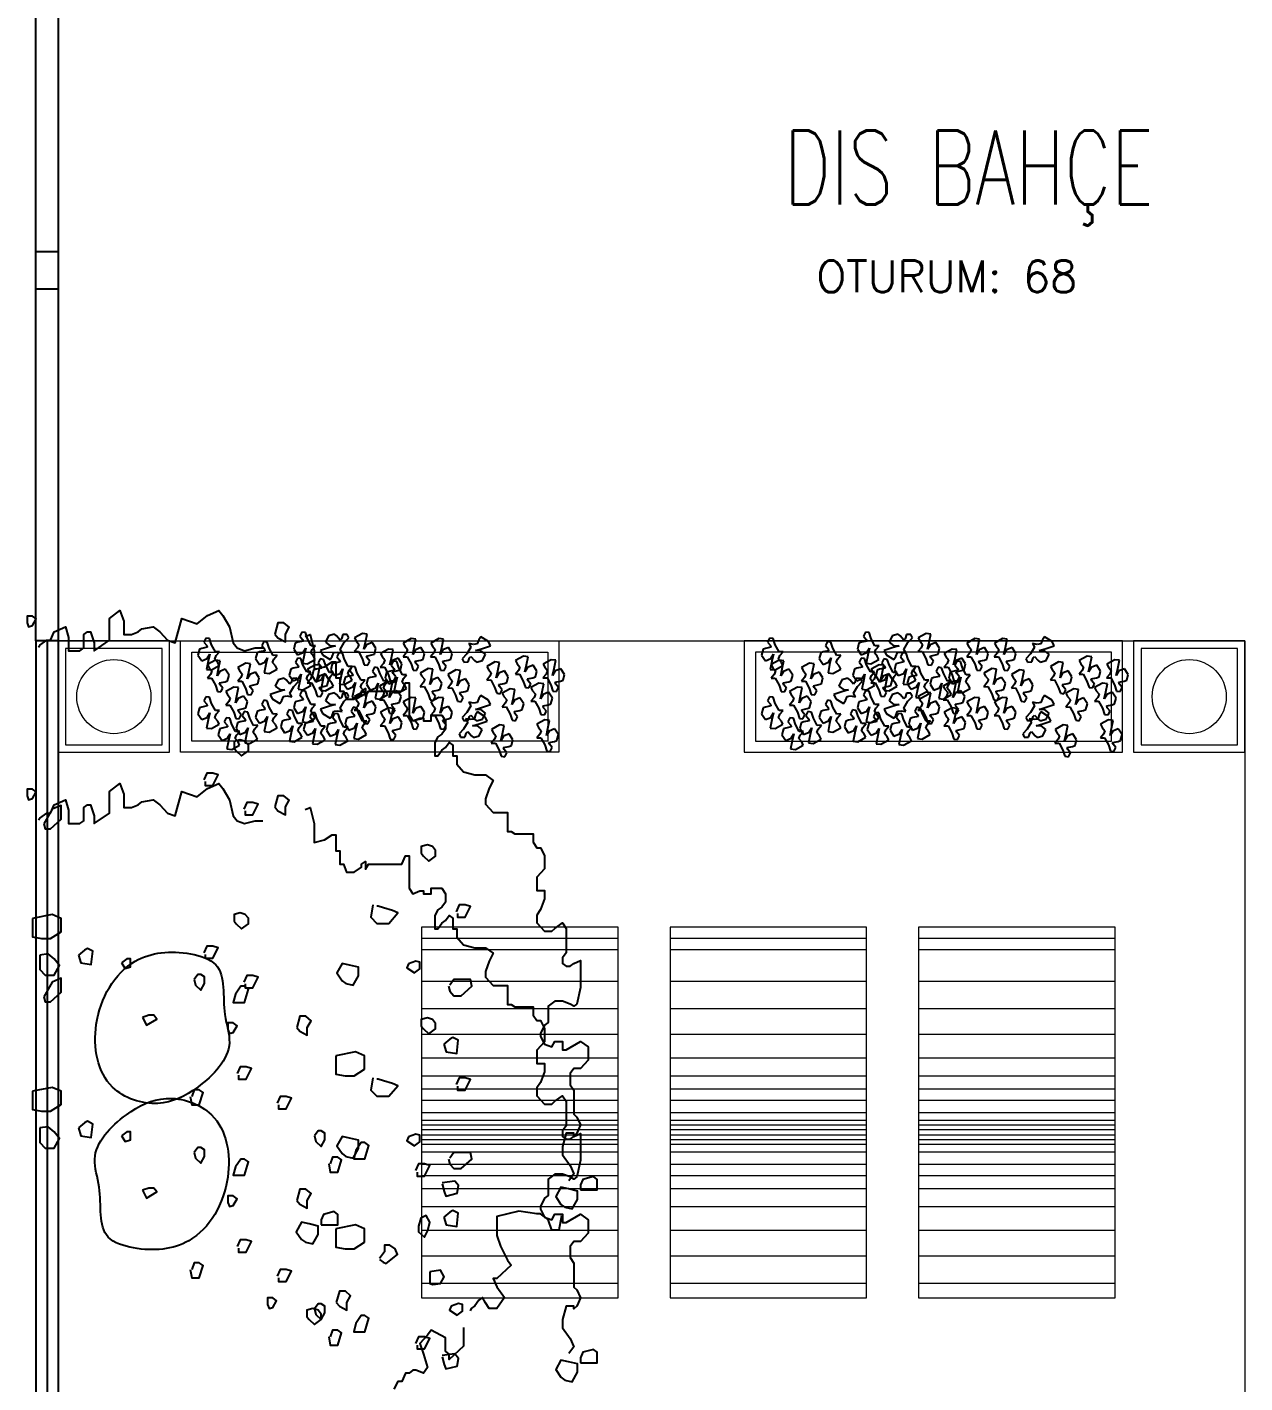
# Model space of a CAD drawing. Header units: centimetres. Extents: x 25718 to 30447, y -4730 to -3356.
# Drawn here: x 29586.6 to 29915, y -4408.7 to -4043.1 of the extents above; entities that cross this region are included whole.
import ezdxf
from ezdxf.enums import TextEntityAlignment as Align

# ---------------------------------------------------------------- set-up
doc = ezdxf.new("R2010")
doc.units = ezdxf.units.CM
for name, color, linetype in [('HANE_cam', 1, 'Continuous'), ('HANE_kapı', 2, 'Continuous'), ('HANE_merdiven', 3, 'Continuous'), ('mn-yazı1', 3, 'Continuous')]:
    doc.layers.add(name, color=color, linetype=linetype)
doc.layers.add('mn-tefris', color=241, linetype='Continuous', lineweight=20)
doc.styles.add('DIM', font='romans.shx', dxfattribs={"width": 0.7})
doc.styles.add('gotic', font='romanstw.shx', dxfattribs={"width": 0.8})

# ---------------------------------------------------------------- blocks, each defined once
blk = doc.blocks.new('BRANCHS', base_point=(1.4853, 0.588))
for p, q in [((1.5146, 0.6522), (1.4864, 0.6366)), ((1.4864, 0.6366), (1.4921, 0.6254)), ((1.4921, 0.6254), (1.5019, 0.6135)), ((1.5313, 0.6501), (1.5146, 0.6522)), ((1.5255, 0.6211), (1.5313, 0.6501)), ((1.4971, 0.6014), (1.4858, 0.588)), ((1.4858, 0.588), (1.5005, 0.5883)), ((1.5019, 0.6135), (1.4971, 0.6014)), ((1.5005, 0.5883), (1.5139, 0.5633)), ((1.5199, 0.5964), (1.5255, 0.6211)), ((1.5292, 0.6122), (1.5199, 0.5964)), ((1.5291, 0.572), (1.5482, 0.5759)), ((1.5487, 0.6203), (1.5292, 0.6122)), ((1.5482, 0.5759), (1.5568, 0.5791)), ((1.5622, 0.5996), (1.5487, 0.6203)), ((1.5568, 0.5791), (1.5622, 0.5996)), ((1.5139, 0.5633), (1.5211, 0.5412)), ((1.5211, 0.5412), (1.5336, 0.5396)), ((1.5308, 0.5654), (1.5291, 0.572)), ((1.5407, 0.5536), (1.5308, 0.5654)), ((1.5336, 0.5396), (1.5407, 0.5536))]:
    blk.add_line(p, q)

msp = doc.modelspace()

# ---------------------------------------------------------------- linework, layer by layer
for points in [[(29589.68, -4210.27), (29590.03, -4209.76), (29591.86, -4208.41), (29592.88, -4208.41), (29593.9, -4206.16), (29596.95, -4204.8), (29597.77, -4207.66), (29597.77, -4211.26), (29598.78, -4211.26), (29600.82, -4211.26), (29601.84, -4210.51), (29601.84, -4206.91), (29602.86, -4206.16), (29603.67, -4206.16), (29604.69, -4209.16), (29604.69, -4211.26), (29608.76, -4208.41), (29608.76, -4202.55), (29611.61, -4200.45), (29612.63, -4203.3), (29612.63, -4206.91), (29614.67, -4206.91), (29614.67, -4206.91), (29616.5, -4206.16), (29617.52, -4205.4), (29620.57, -4204.8), (29622.4, -4206.16), (29624.44, -4208.41), (29626.48, -4209.16), (29628.31, -4202.55), (29630.35, -4203.3), (29632.38, -4204.05), (29635.23, -4201.8), (29638.29, -4200.45), (29639.31, -4201.8), (29641.14, -4204.8), (29642.16, -4209.16), (29643.17, -4210.51), (29645.21, -4211.26), (29648.06, -4210.51), (29650.1, -4210.51)], [(29661.54, -4207.44), (29662.93, -4206.91), (29663.94, -4211.26), (29663.94, -4216.36), (29666.8, -4215.61), (29668.83, -4214.26), (29669.85, -4214.26), (29669.85, -4218.61), (29669.85, -4218.61), (29670.87, -4218.61), (29670.87, -4220.71), (29670.87, -4222.21), (29670.87, -4222.21), (29671.89, -4222.21), (29672.7, -4224.31), (29674.74, -4224.31), (29676.77, -4222.96), (29676.77, -4222.21), (29677.79, -4221.46), (29677.79, -4223.56), (29678.61, -4222.21), (29680.64, -4222.21), (29680.64, -4222.21), (29681.66, -4222.21), (29683.7, -4222.21), (29685.53, -4222.21), (29685.53, -4222.21), (29687.57, -4222.21), (29688.58, -4219.96), (29689.6, -4219.96), (29689.6, -4222.21), (29689.6, -4225.82), (29689.6, -4228.07), (29689.6, -4228.67), (29690.62, -4230.17), (29692.45, -4229.42), (29693.47, -4229.42), (29693.47, -4230.17), (29695.51, -4230.17), (29695.51, -4228.67), (29695.51, -4228.67), (29697.34, -4228.67), (29698.36, -4228.67), (29699.38, -4230.17), (29699.38, -4232.42), (29698.36, -4233.77), (29697.34, -4234.52), (29696.52, -4236.02), (29696.52, -4238.12), (29696.52, -4239.62), (29697.34, -4239.62), (29697.34, -4239.62), (29698.36, -4238.12), (29699.38, -4237.37), (29700.39, -4236.02), (29700.39, -4236.02), (29701.41, -4236.77), (29701.41, -4239.62), (29701.41, -4239.62), (29702.43, -4239.62), (29702.43, -4239.62), (29702.43, -4241.87), (29704.26, -4243.97), (29707.32, -4244.72), (29709.35, -4244.72), (29710.17, -4244.72), (29712.2, -4246.23), (29711.19, -4248.33), (29710.17, -4251.18), (29710.17, -4252.68), (29712.2, -4254.93), (29714.24, -4254.93), (29716.07, -4254.93), (29716.07, -4260.03), (29717.09, -4260.03), (29718.11, -4260.63), (29720.15, -4260.63), (29723, -4260.63), (29723, -4262.88), (29724.01, -4264.38), (29725.03, -4264.38), (29726.05, -4266.49), (29726.05, -4270.09), (29724.01, -4272.34), (29724.01, -4274.44), (29724.01, -4275.94), (29726.05, -4275.94), (29726.05, -4278.19), (29725.03, -4281.04), (29724.01, -4282.54), (29724.01, -4284.64), (29726.05, -4286.9), (29728.09, -4286.9), (29728.9, -4286.15), (29728.9, -4286.15), (29730.94, -4284.64), (29730.94, -4284.64), (29731.96, -4286.15), (29731.96, -4287.65), (29731.96, -4291.25), (29731.96, -4292.75), (29730.94, -4294.1), (29730.94, -4295.6), (29731.96, -4296.35), (29732.97, -4296.35), (29733.99, -4295.6), (29735.82, -4294.85), (29735.82, -4297.7), (29735.82, -4298.45), (29735.82, -4302.05), (29734.81, -4306.56), (29733.99, -4307.16), (29732.97, -4306.56), (29730.94, -4305.81), (29728.9, -4305.81), (29727.07, -4307.16), (29727.07, -4308.66), (29727.07, -4308.66), (29727.07, -4311.51), (29726.05, -4312.26), (29725.03, -4314.51), (29725.03, -4315.26), (29726.05, -4317.36), (29728.09, -4318.11), (29728.9, -4316.61), (29730.94, -4316.61), (29730.94, -4318.86), (29731.96, -4318.86), (29735.82, -4316.61), (29737.86, -4318.11), (29737.86, -4321.71), (29735.82, -4323.96), (29733.99, -4323.96), (29732.97, -4325.32), (29732.97, -4328.32), (29733.99, -4329.82), (29733.99, -4331.17), (29733.99, -4334.77), (29733.99, -4336.27), (29734.81, -4337.02), (29735.82, -4339.12), (29734.81, -4341.37), (29733.99, -4342.12), (29733.99, -4341.37), (29731.96, -4341.37), (29730.94, -4344.98), (29730.94, -4347.23), (29732.97, -4350.08), (29733.99, -4352.33), (29732.67, -4354.19)], [(29634.62, -4246.53), (29634.62, -4247.58), (29636.66, -4247.58), (29638.08, -4244.72), (29636.66, -4244.27), (29635.03, -4244.27), (29634.22, -4246.08)], [(29589.68, -4256.91), (29590.03, -4256.39), (29591.86, -4255.04), (29592.88, -4255.04), (29593.9, -4252.79), (29596.95, -4251.44), (29597.77, -4254.29), (29597.77, -4257.89), (29598.78, -4257.89), (29600.82, -4257.89), (29601.84, -4257.14), (29601.84, -4253.54), (29602.86, -4252.79), (29603.67, -4252.79), (29604.69, -4255.79), (29604.69, -4257.89), (29608.76, -4255.04), (29608.76, -4249.19), (29611.61, -4247.09), (29612.63, -4249.94), (29612.63, -4253.54), (29614.67, -4253.54), (29614.67, -4253.54), (29616.5, -4252.79), (29617.52, -4252.04), (29620.57, -4251.44), (29622.4, -4252.79), (29624.44, -4255.04), (29626.48, -4255.79), (29628.31, -4249.19), (29630.35, -4249.94), (29632.38, -4250.69), (29635.23, -4248.44), (29638.29, -4247.09), (29639.31, -4248.44), (29641.14, -4251.44), (29642.16, -4255.79), (29643.17, -4257.14), (29645.21, -4257.89), (29648.06, -4257.14), (29650.1, -4257.14)], [(29645.41, -4254.48), (29645.41, -4255.53), (29647.45, -4255.53), (29648.88, -4252.68), (29647.45, -4252.23), (29645.82, -4252.23), (29645.01, -4254.03)], [(29661.54, -4254.08), (29662.93, -4253.54), (29663.94, -4257.89), (29663.94, -4263), (29666.8, -4262.25), (29668.83, -4260.89), (29669.85, -4260.89), (29669.85, -4265.25), (29669.85, -4265.25), (29670.87, -4265.25), (29670.87, -4267.35), (29670.87, -4268.85), (29670.87, -4268.85), (29671.89, -4268.85), (29672.7, -4270.95), (29674.74, -4270.95), (29676.77, -4269.6), (29676.77, -4268.85), (29677.79, -4268.1), (29677.79, -4270.2), (29678.61, -4268.85), (29680.64, -4268.85), (29680.64, -4268.85), (29681.66, -4268.85), (29683.7, -4268.85), (29685.53, -4268.85), (29685.53, -4268.85), (29687.57, -4268.85), (29688.58, -4266.6), (29689.6, -4266.6), (29689.6, -4268.85), (29689.6, -4272.45), (29689.6, -4274.7), (29689.6, -4275.3), (29690.62, -4276.8), (29692.45, -4276.05), (29693.47, -4276.05), (29693.47, -4276.8), (29695.51, -4276.8), (29695.51, -4275.3), (29695.51, -4275.3), (29697.34, -4275.3), (29698.36, -4275.3), (29699.38, -4276.8), (29699.38, -4279.05), (29698.36, -4280.4), (29697.34, -4281.15), (29696.52, -4282.66), (29696.52, -4284.76), (29696.52, -4286.26), (29697.34, -4286.26), (29697.34, -4286.26), (29698.36, -4284.76), (29699.38, -4284.01), (29700.39, -4282.66), (29700.39, -4282.66), (29701.41, -4283.41), (29701.41, -4286.26), (29701.41, -4286.26), (29702.43, -4286.26), (29702.43, -4286.26), (29702.43, -4288.51), (29704.26, -4290.61), (29707.32, -4291.36), (29709.35, -4291.36), (29710.17, -4291.36), (29712.2, -4292.86), (29711.19, -4294.96), (29710.17, -4297.81), (29710.17, -4299.31), (29712.2, -4301.57), (29714.24, -4301.57), (29716.07, -4301.57), (29716.07, -4306.67), (29717.09, -4306.67), (29718.11, -4307.27), (29720.15, -4307.27), (29723, -4307.27), (29723, -4309.52), (29724.01, -4311.02), (29725.03, -4311.02), (29726.05, -4313.12), (29726.05, -4316.72), (29724.01, -4318.97), (29724.01, -4321.08), (29724.01, -4322.58), (29726.05, -4322.58), (29726.05, -4324.83), (29725.03, -4327.68), (29724.01, -4329.18), (29724.01, -4331.28), (29726.05, -4333.53), (29728.09, -4333.53), (29728.9, -4332.78), (29728.9, -4332.78), (29730.94, -4331.28), (29730.94, -4331.28), (29731.96, -4332.78), (29731.96, -4334.28), (29731.96, -4337.88), (29731.96, -4339.38), (29730.94, -4340.74), (29730.94, -4342.24), (29731.96, -4342.99), (29732.97, -4342.99), (29733.99, -4342.24), (29735.82, -4341.49), (29735.82, -4344.34), (29735.82, -4345.09), (29735.82, -4348.69), (29734.81, -4353.19), (29733.99, -4353.79), (29732.97, -4353.19), (29730.94, -4352.44), (29728.9, -4352.44), (29727.07, -4353.79), (29727.07, -4355.29), (29727.07, -4355.29), (29727.07, -4358.14), (29726.05, -4358.89), (29725.03, -4361.15), (29725.03, -4361.9), (29726.05, -4364), (29728.09, -4364.75), (29728.9, -4363.25), (29730.94, -4363.25), (29730.94, -4365.5), (29731.96, -4365.5), (29735.82, -4363.25), (29737.86, -4364.75), (29737.86, -4368.35), (29735.82, -4370.6), (29733.99, -4370.6), (29732.97, -4371.95), (29732.97, -4374.95), (29733.99, -4376.45), (29733.99, -4377.8), (29733.99, -4381.41), (29733.99, -4382.91), (29734.81, -4383.66), (29735.82, -4385.76), (29734.81, -4388.01), (29733.99, -4388.76), (29733.99, -4388.01), (29731.96, -4388.01), (29730.94, -4391.61), (29730.94, -4393.86), (29732.97, -4396.71), (29733.99, -4398.96), (29732.67, -4400.82)], [(29679.83, -4279.84), (29679.22, -4283.14), (29680.85, -4284.79), (29684.1, -4284.79), (29686.55, -4281.94), (29685.12, -4281.34), (29682.68, -4280.59), (29681.25, -4280.14), (29680.85, -4280.14)], [(29702.63, -4282.09), (29702.63, -4283.14), (29704.67, -4283.14), (29706.1, -4280.29), (29704.67, -4279.84), (29703.04, -4279.84), (29702.23, -4281.64)], [(29634.62, -4293.16), (29634.62, -4294.21), (29636.66, -4294.21), (29638.08, -4291.36), (29636.66, -4290.91), (29635.03, -4290.91), (29634.22, -4292.71)], [(29645.41, -4301.12), (29645.41, -4302.17), (29647.45, -4302.17), (29648.88, -4299.31), (29647.45, -4298.86), (29645.82, -4298.86), (29645.01, -4300.66)], [(29700.19, -4301.75), (29700.6, -4303.1), (29701.62, -4304.3), (29703.65, -4304.3), (29706.5, -4301.75), (29706.1, -4299.95), (29704.06, -4299.95), (29701.62, -4299.95), (29700.6, -4301.45)], [(29643.58, -4325.77), (29643.58, -4326.82), (29645.62, -4326.82), (29647.04, -4323.96), (29645.62, -4323.51), (29643.99, -4323.51), (29643.17, -4325.32)], [(29679.83, -4326.48), (29679.22, -4329.78), (29680.85, -4331.43), (29684.1, -4331.43), (29686.55, -4328.58), (29685.12, -4327.98), (29682.68, -4327.23), (29681.25, -4326.78), (29680.85, -4326.78)], [(29702.63, -4328.73), (29702.63, -4329.78), (29704.67, -4329.78), (29706.1, -4326.93), (29704.67, -4326.48), (29703.04, -4326.48), (29702.23, -4328.28)], [(29630.55, -4331.47), (29630.96, -4333.72), (29632.99, -4333.72), (29634.01, -4330.42), (29632.99, -4329.67), (29631.57, -4329.67), (29630.96, -4331.47)], [(29654.37, -4333.72), (29654.37, -4334.77), (29656.41, -4334.77), (29657.84, -4331.92), (29656.41, -4331.47), (29654.78, -4331.47), (29653.97, -4333.27)], [(29700.19, -4348.39), (29700.6, -4349.74), (29701.62, -4350.94), (29703.65, -4350.94), (29706.5, -4348.39), (29706.1, -4346.59), (29704.06, -4346.59), (29701.62, -4346.59), (29700.6, -4348.09)], [(29667.91, -4349.63), (29668.31, -4351.88), (29670.35, -4351.88), (29671.37, -4348.58), (29670.35, -4347.83), (29668.93, -4347.83), (29668.31, -4349.63)], [(29691.73, -4351.88), (29691.73, -4352.93), (29693.77, -4352.93), (29695.19, -4350.08), (29693.77, -4349.63), (29692.14, -4349.63), (29691.32, -4351.43)], [(29698.45, -4355.03), (29699.06, -4357.13), (29699.47, -4358.33), (29702.52, -4357.58), (29702.93, -4355.48), (29701.91, -4354.28), (29698.45, -4354.73)], [(29730.69, -4363.63), (29729.92, -4367.49), (29728.09, -4367.49), (29727.07, -4364.64), (29725.03, -4363.13), (29724.01, -4363.13), (29719.13, -4362.38), (29713.22, -4363.89), (29713.22, -4366.74), (29713.22, -4368.99), (29714.24, -4371.84), (29716.07, -4375.59), (29717.09, -4376.94), (29713.22, -4380.54), (29712.2, -4380.54), (29713.22, -4382.79), (29715.26, -4385.65), (29713.22, -4388.65), (29711.19, -4388.65), (29710.17, -4387.15), (29709.35, -4385.65), (29708.34, -4386.4), (29707.32, -4387.9), (29706.3, -4388.65), (29706.01, -4389.26)], [(29643.58, -4372.4), (29643.58, -4373.45), (29645.62, -4373.45), (29647.04, -4370.6), (29645.62, -4370.15), (29643.99, -4370.15), (29643.17, -4371.95)], [(29681.55, -4375.44), (29682.57, -4376.19), (29683.38, -4376.49), (29686.44, -4374.09), (29685.83, -4372.59), (29684.4, -4371.54), (29682.98, -4371.54), (29682.98, -4373.34), (29681.55, -4375.14)], [(29630.55, -4378.1), (29630.96, -4380.36), (29632.99, -4380.36), (29634.01, -4377.05), (29632.99, -4376.3), (29631.57, -4376.3), (29630.96, -4378.1)], [(29654.37, -4380.36), (29654.37, -4381.41), (29656.41, -4381.41), (29657.84, -4378.55), (29656.41, -4378.1), (29654.78, -4378.1), (29653.97, -4379.91)], [(29667.91, -4396.26), (29668.31, -4398.51), (29670.35, -4398.51), (29671.37, -4395.21), (29670.35, -4394.46), (29668.93, -4394.46), (29668.31, -4396.26)], [(29704.26, -4393.75), (29704.26, -4395.85), (29704.26, -4398.85), (29700.39, -4402.45), (29700.39, -4402.45), (29700.39, -4400.95), (29699.38, -4400.2), (29699.38, -4400.2), (29699.38, -4399.45), (29699.38, -4396.6), (29695.51, -4394.5), (29695.51, -4394.5), (29694.49, -4395.85), (29692.45, -4398.1), (29693.47, -4400.95), (29694.49, -4404.56), (29693.47, -4406.06), (29691.43, -4405.31), (29690.62, -4405.31), (29689.6, -4406.06), (29688.58, -4406.06), (29687.57, -4408.31), (29686.55, -4408.31), (29685.49, -4410.39)], [(29691.73, -4398.51), (29691.73, -4399.56), (29693.77, -4399.56), (29695.19, -4396.71), (29693.77, -4396.26), (29692.14, -4396.26), (29691.32, -4398.06)], [(29698.45, -4401.67), (29699.06, -4403.77), (29699.47, -4404.97), (29702.52, -4404.22), (29702.93, -4402.12), (29701.91, -4400.92), (29698.45, -4401.37)]]:
    msp.add_lwpolyline(points)
for points in [[(29586.57, -4203.75), (29586.97, -4204.8), (29587.99, -4204.5), (29589.01, -4202.7), (29587.99, -4201.95), (29586.57, -4201.95)], [(29653.36, -4206.76), (29654.17, -4207.81), (29656.21, -4208.86), (29656.21, -4206.76), (29657.23, -4204.95), (29655.8, -4203.75), (29654.17, -4203.75)], [(29642.36, -4237.52), (29642.97, -4238.27), (29644.4, -4239.62), (29646.23, -4238.27), (29646.23, -4236.77), (29645.41, -4235.72), (29643.99, -4235.27), (29642.36, -4235.72), (29642.36, -4235.72)], [(29586.57, -4250.39), (29586.97, -4251.44), (29587.99, -4251.14), (29589.01, -4249.34), (29587.99, -4248.59), (29586.57, -4248.59)], [(29653.36, -4253.39), (29654.17, -4254.44), (29656.21, -4255.49), (29656.21, -4253.39), (29657.23, -4251.59), (29655.8, -4250.39), (29654.17, -4250.39)], [(29591.05, -4257.93), (29591.45, -4259.28), (29592.88, -4259.28), (29595.73, -4256.73), (29595.73, -4252.98), (29593.29, -4254.03)], [(29692.86, -4265.89), (29693.47, -4266.64), (29694.9, -4267.99), (29696.73, -4266.64), (29696.73, -4265.13), (29695.91, -4264.08), (29694.49, -4263.63), (29692.86, -4264.08), (29692.86, -4264.08)], [(29587.99, -4283.44), (29587.99, -4288.4), (29590.44, -4288.85), (29592.88, -4288.85), (29595.73, -4287.05), (29595.73, -4283.44), (29593.29, -4282.39)], [(29642.36, -4284.16), (29642.97, -4284.91), (29644.4, -4286.26), (29646.23, -4284.91), (29646.23, -4283.41), (29645.41, -4282.36), (29643.99, -4281.91), (29642.36, -4282.36), (29642.36, -4282.36)], [(29600.41, -4293.35), (29601.02, -4295.45), (29603.87, -4295.9), (29604.28, -4292.3), (29602.86, -4291.55), (29602.04, -4292)], [(29590.03, -4293.35), (29590.03, -4297.25), (29591.45, -4298.75), (29593.9, -4298.75), (29595.32, -4296.2), (29593.9, -4294.4), (29592.27, -4293.05)], [(29612.02, -4295.45), (29613.04, -4296.95), (29614.46, -4296.5), (29614.46, -4294.4), (29613.45, -4294.4)], [(29671.48, -4300.25), (29672.5, -4301), (29674.53, -4301.45), (29675.96, -4298.9), (29675.96, -4296.65), (29673.52, -4296.05), (29671.48, -4295.6), (29670.05, -4298.15)], [(29689.4, -4295.75), (29688.99, -4296.8), (29691.03, -4298.15), (29692.45, -4297.1), (29692.45, -4295.3), (29691.43, -4295)], [(29591.05, -4304.57), (29591.45, -4305.92), (29592.88, -4305.92), (29595.73, -4303.37), (29595.73, -4299.61), (29593.29, -4300.66)], [(29631.57, -4299.95), (29631.98, -4301.45), (29633.4, -4302.8), (29634.42, -4301), (29634.42, -4299.2), (29633.4, -4298.6), (29632.59, -4298.6)], [(29642.77, -4303.85), (29642.16, -4306.11), (29644.19, -4306.11), (29645.21, -4306.11), (29646.23, -4302.5), (29645.21, -4301.75), (29644.19, -4301.75)], [(29617.72, -4310.16), (29618.74, -4312.26), (29621.59, -4310.61), (29620.78, -4309.56), (29619.35, -4309.56)], [(29659.26, -4312.86), (29660.08, -4313.91), (29662.11, -4314.96), (29662.11, -4312.86), (29663.13, -4311.06), (29661.7, -4309.86), (29660.08, -4309.86)], [(29692.86, -4312.52), (29693.47, -4313.27), (29694.9, -4314.62), (29696.73, -4313.27), (29696.73, -4311.77), (29695.91, -4310.72), (29694.49, -4310.27), (29692.86, -4310.72), (29692.86, -4310.72)], [(29640.73, -4313.46), (29641.14, -4314.51), (29642.16, -4314.21), (29643.17, -4312.41), (29642.16, -4311.66), (29640.73, -4311.66)], [(29698.97, -4317.36), (29699.58, -4319.46), (29702.43, -4319.91), (29702.84, -4316.31), (29701.41, -4315.56), (29700.6, -4316.01)], [(29669.85, -4320.51), (29669.85, -4325.47), (29672.29, -4325.92), (29674.74, -4325.92), (29677.59, -4324.11), (29677.59, -4320.51), (29675.14, -4319.46)], [(29587.99, -4330.08), (29587.99, -4335.03), (29590.44, -4335.48), (29592.88, -4335.48), (29595.73, -4333.68), (29595.73, -4330.08), (29593.29, -4329.03)], [(29590.03, -4339.98), (29590.03, -4343.89), (29591.45, -4345.39), (29593.9, -4345.39), (29595.32, -4342.84), (29593.9, -4341.04), (29592.27, -4339.68)], [(29600.41, -4339.98), (29601.02, -4342.09), (29603.87, -4342.54), (29604.28, -4338.93), (29602.86, -4338.18), (29602.04, -4338.63)], [(29612.02, -4342.09), (29613.04, -4343.59), (29614.46, -4343.14), (29614.46, -4341.04), (29613.45, -4341.04)], [(29664.04, -4342.12), (29664.45, -4343.62), (29665.87, -4344.98), (29666.89, -4343.17), (29666.89, -4341.37), (29665.87, -4340.77), (29665.06, -4340.77)], [(29671.48, -4346.89), (29672.5, -4347.64), (29674.53, -4348.09), (29675.96, -4345.54), (29675.96, -4343.29), (29673.52, -4342.69), (29671.48, -4342.24), (29670.05, -4344.79)], [(29689.4, -4342.39), (29688.99, -4343.44), (29691.03, -4344.79), (29692.45, -4343.74), (29692.45, -4341.94), (29691.43, -4341.64)], [(29631.57, -4346.59), (29631.98, -4348.09), (29633.4, -4349.44), (29634.42, -4347.64), (29634.42, -4345.84), (29633.4, -4345.24), (29632.59, -4345.24)], [(29675.24, -4346.03), (29674.63, -4348.28), (29676.66, -4348.28), (29677.68, -4348.28), (29678.7, -4344.68), (29677.68, -4343.92), (29676.66, -4343.92)], [(29642.77, -4350.49), (29642.16, -4352.74), (29644.19, -4352.74), (29645.21, -4352.74), (29646.23, -4349.14), (29645.21, -4348.39), (29644.19, -4348.39)], [(29735.82, -4356.68), (29737.86, -4356.68), (29740.3, -4356.68), (29740.3, -4353.83), (29739.29, -4353.08), (29736.44, -4353.83), (29735.82, -4355.33)], [(29617.72, -4356.79), (29618.74, -4358.89), (29621.59, -4357.24), (29620.78, -4356.19), (29619.35, -4356.19)], [(29640.73, -4360.09), (29641.14, -4361.15), (29642.16, -4360.85), (29643.17, -4359.04), (29642.16, -4358.29), (29640.73, -4358.29)], [(29659.26, -4359.49), (29660.08, -4360.55), (29662.11, -4361.6), (29662.11, -4359.49), (29663.13, -4357.69), (29661.7, -4356.49), (29660.08, -4356.49)], [(29730.53, -4360.58), (29731.55, -4361.33), (29733.58, -4361.78), (29735.01, -4359.23), (29735.01, -4356.98), (29732.57, -4356.38), (29730.53, -4355.93), (29729.11, -4358.48)], [(29660.58, -4370.04), (29661.6, -4370.79), (29663.63, -4371.24), (29665.06, -4368.69), (29665.06, -4366.44), (29662.61, -4365.84), (29660.58, -4365.39), (29659.15, -4367.94)], [(29665.87, -4366.14), (29667.91, -4366.14), (29670.35, -4366.14), (29670.35, -4363.28), (29669.33, -4362.53), (29666.48, -4363.28), (29665.87, -4364.79)], [(29692.14, -4366.44), (29692.14, -4367.94), (29693.77, -4369.44), (29694.58, -4367.64), (29695.19, -4365.39), (29694.18, -4363.58), (29692.75, -4364.34)], [(29698.97, -4364), (29699.58, -4366.1), (29702.43, -4366.55), (29702.84, -4362.95), (29701.41, -4362.2), (29700.6, -4362.65)], [(29669.85, -4367.15), (29669.85, -4372.1), (29672.29, -4372.55), (29674.74, -4372.55), (29677.59, -4370.75), (29677.59, -4367.15), (29675.14, -4366.1)], [(29695.19, -4378.74), (29695.19, -4381.89), (29696.01, -4382.19), (29698.04, -4381.89), (29699.06, -4380.09), (29698.04, -4378.29)], [(29651.41, -4387.6), (29651.82, -4388.65), (29652.84, -4388.35), (29653.86, -4386.55), (29652.84, -4385.8), (29651.41, -4385.8)], [(29664.04, -4388.76), (29664.45, -4390.26), (29665.87, -4391.61), (29666.89, -4389.81), (29666.89, -4388.01), (29665.87, -4387.41), (29665.06, -4387.41)], [(29669.94, -4387), (29670.76, -4388.05), (29672.79, -4389.1), (29672.79, -4387), (29673.81, -4385.2), (29672.39, -4384), (29670.76, -4384)], [(29700.9, -4388.05), (29700.49, -4389.1), (29702.52, -4390.45), (29703.95, -4389.4), (29703.95, -4387.6), (29702.93, -4387.3)], [(29662, -4390.9), (29662.61, -4391.65), (29664.04, -4393), (29665.87, -4391.65), (29665.87, -4390.15), (29665.06, -4389.1), (29663.63, -4388.65), (29662, -4389.1), (29662, -4389.1)], [(29675.24, -4392.66), (29674.63, -4394.91), (29676.66, -4394.91), (29677.68, -4394.91), (29678.7, -4391.31), (29677.68, -4390.56), (29676.66, -4390.56)], [(29735.82, -4403.32), (29737.86, -4403.32), (29740.3, -4403.32), (29740.3, -4400.47), (29739.29, -4399.72), (29736.44, -4400.47), (29735.82, -4401.97)], [(29730.53, -4407.22), (29731.55, -4407.97), (29733.58, -4408.42), (29735.01, -4405.87), (29735.01, -4403.62), (29732.57, -4403.02), (29730.53, -4402.57), (29729.11, -4405.12)]]:
    msp.add_lwpolyline(points, close=True)
at = {"layer": 'HANE_cam'}
for p, q in [((29588.95, -4208.64), (29588.95, -4644.64)), ((29591.95, -4208.64), (29591.95, -4644.64)), ((29594.95, -4208.64), (29594.95, -4644.64))]:
    msp.add_line(p, q, dxfattribs=at)
at = {"layer": 'HANE_kapı'}
for p, q in [((29588.95, -4103.64), (29594.95, -4103.64)), ((29588.95, -4113.64), (29594.95, -4113.64))]:
    msp.add_line(p, q, dxfattribs=at)
msp.add_lwpolyline([(29588.95, -4208.64), (29588.95, -4008.64), (29594.95, -4008.64), (29594.95, -4208.64)], close=True, dxfattribs=at)
at = {"layer": 'HANE_merdiven'}
for points in [[(29630.61, -4293.03), (29625.26, -4292.07), (29612.88, -4293.22), (29603, -4310.74), (29606.3, -4329.79), (29621.78, -4335.05), (29633.63, -4329.22), (29643.01, -4319.32), (29638.6, -4307.73), (29640.81, -4295.88), (29633.26, -4293.51), (29630.61, -4293.03)], [(29615.28, -4372.32), (29620.63, -4373.29), (29633.01, -4372.14), (29642.89, -4354.62), (29639.58, -4335.57), (29624.11, -4330.31), (29612.26, -4336.14), (29602.88, -4346.04), (29607.29, -4357.63), (29605.08, -4369.48), (29612.63, -4371.85), (29615.28, -4372.32)]]:
    msp.add_open_spline(points, degree=3, knots=[0, 0, 0, 0, 15.013975, 35.07915, 52.500176, 65.470334, 77.07362, 91.77991, 99.451542, 113.109003, 120.544462, 120.544462, 120.544462, 120.544462], dxfattribs=at)
at = {"layer": 'mn-tefris'}
for p, q in [((29594.95, -4208.64), (29588.95, -4208.64)), ((29745.95, -4288.89), (29692.95, -4288.89)), ((29745.95, -4291.97), (29692.95, -4291.97)), ((29812.95, -4288.89), (29759.95, -4288.89)), ((29812.95, -4291.97), (29759.95, -4291.97)), ((29879.95, -4288.89), (29826.95, -4288.89)), ((29879.95, -4291.97), (29826.95, -4291.97)), ((29745.95, -4300.49), (29692.95, -4300.49)), ((29812.95, -4300.49), (29759.95, -4300.49)), ((29879.95, -4300.49), (29826.95, -4300.49)), ((29745.95, -4307.88), (29692.95, -4307.88)), ((29812.95, -4307.88), (29759.95, -4307.88)), ((29879.95, -4307.88), (29826.95, -4307.88)), ((29745.95, -4314.76), (29692.95, -4314.76)), ((29812.95, -4314.76), (29759.95, -4314.76)), ((29879.95, -4314.76), (29826.95, -4314.76)), ((29745.95, -4321.13), (29692.95, -4321.13)), ((29812.95, -4321.13), (29759.95, -4321.13)), ((29879.95, -4321.13), (29826.95, -4321.13)), ((29745.95, -4325.97), (29692.95, -4325.97)), ((29812.95, -4325.97), (29759.95, -4325.97)), ((29879.95, -4325.97), (29826.95, -4325.97)), ((29745.95, -4329.54), (29692.95, -4329.54)), ((29745.95, -4332.6), (29692.95, -4332.6)), ((29812.95, -4329.54), (29759.95, -4329.54)), ((29812.95, -4332.6), (29759.95, -4332.6)), ((29879.95, -4329.54), (29826.95, -4329.54)), ((29879.95, -4332.6), (29826.95, -4332.6)), ((29745.95, -4335.91), (29692.95, -4335.91)), ((29812.95, -4335.91), (29759.95, -4335.91)), ((29879.95, -4335.91), (29826.95, -4335.91)), ((29745.95, -4337.95), (29692.95, -4337.95)), ((29745.95, -4339.22), (29692.95, -4339.22)), ((29812.95, -4337.95), (29759.95, -4337.95)), ((29812.95, -4339.22), (29759.95, -4339.22)), ((29879.95, -4337.95), (29826.95, -4337.95)), ((29879.95, -4339.22), (29826.95, -4339.22)), ((29745.95, -4340.5), (29692.95, -4340.5)), ((29745.95, -4341.9), (29692.95, -4341.9)), ((29745.95, -4343.17), (29692.95, -4343.17)), ((29812.95, -4340.5), (29759.95, -4340.5)), ((29812.95, -4341.9), (29759.95, -4341.9)), ((29812.95, -4343.17), (29759.95, -4343.17)), ((29879.95, -4340.5), (29826.95, -4340.5)), ((29879.95, -4341.9), (29826.95, -4341.9)), ((29879.95, -4343.17), (29826.95, -4343.17)), ((29745.95, -4344.45), (29692.95, -4344.45)), ((29745.95, -4346.49), (29692.95, -4346.49)), ((29812.95, -4344.45), (29759.95, -4344.45)), ((29812.95, -4346.49), (29759.95, -4346.49)), ((29879.95, -4344.45), (29826.95, -4344.45)), ((29879.95, -4346.49), (29826.95, -4346.49)), ((29745.95, -4349.8), (29692.95, -4349.8)), ((29812.95, -4349.8), (29759.95, -4349.8)), ((29879.95, -4349.8), (29826.95, -4349.8)), ((29745.95, -4352.86), (29692.95, -4352.86)), ((29812.95, -4352.86), (29759.95, -4352.86)), ((29879.95, -4352.86), (29826.95, -4352.86)), ((29745.95, -4356.42), (29692.95, -4356.42)), ((29812.95, -4356.42), (29759.95, -4356.42)), ((29879.95, -4356.42), (29826.95, -4356.42)), ((29745.95, -4361.27), (29692.95, -4361.27)), ((29812.95, -4361.27), (29759.95, -4361.27)), ((29879.95, -4361.27), (29826.95, -4361.27)), ((29745.95, -4367.64), (29692.95, -4367.64)), ((29812.95, -4367.64), (29759.95, -4367.64)), ((29879.95, -4367.64), (29826.95, -4367.64)), ((29745.95, -4374.52), (29692.95, -4374.52)), ((29812.95, -4374.52), (29759.95, -4374.52)), ((29879.95, -4374.52), (29826.95, -4374.52)), ((29745.95, -4381.91), (29692.95, -4381.91)), ((29812.95, -4381.91), (29759.95, -4381.91)), ((29879.95, -4381.91), (29826.95, -4381.91))]:
    msp.add_line(p, q, dxfattribs=at)
for points in [[(29594.95, -4660.64), (29594.95, -4208.64), (29914.95, -4208.64), (29914.95, -4660.64)], [(29624.95, -4238.64), (29624.95, -4208.64), (29594.95, -4208.64), (29594.95, -4238.64)], [(29622.95, -4236.64), (29622.95, -4210.64), (29596.95, -4210.64), (29596.95, -4236.64)], [(29729.95, -4208.64), (29729.95, -4238.64), (29627.95, -4238.64), (29627.95, -4208.64)], [(29630.95, -4235.64), (29630.95, -4211.64), (29726.95, -4211.64), (29726.95, -4235.64)], [(29779.95, -4208.64), (29779.95, -4238.64), (29881.95, -4238.64), (29881.95, -4208.64)], [(29878.95, -4235.64), (29878.95, -4211.64), (29782.95, -4211.64), (29782.95, -4235.64)], [(29914.95, -4238.64), (29914.95, -4208.64), (29884.95, -4208.64), (29884.95, -4238.64)], [(29912.95, -4236.64), (29912.95, -4210.64), (29886.95, -4210.64), (29886.95, -4236.64)], [(29692.95, -4285.81), (29692.95, -4385.81), (29745.95, -4385.81), (29745.95, -4285.81)], [(29759.95, -4285.81), (29759.95, -4385.81), (29812.95, -4385.81), (29812.95, -4285.81)], [(29826.95, -4285.81), (29826.95, -4385.81), (29879.95, -4385.81), (29879.95, -4285.81)]]:
    msp.add_lwpolyline(points, close=True, dxfattribs=at)
for centre in [(29609.95, -4223.64), (29899.95, -4223.64)]:
    msp.add_circle(centre, 10, dxfattribs=at)

# ---------------------------------------------------------------- block references
for p, xscale, yscale, zscale, rotation in [((29638.48, -4211.56), 76.19999999988067, 76.19999999988067, 76.19999999988067, 180), ((29664.33, -4209.92), 76.19999999988067, 76.19999999988067, 76.19999999988067, 180), ((29671.56, -4211.89), 76.20000000008304, 76.20000000008304, 76.20000000008304, 120.00000000007), ((29705.65, -4209.28), 76.20000000008301, 76.20000000008301, 76.20000000008301, 300.00000000007), ((29790.48, -4211.56), 76.19999999988067, 76.19999999988067, 76.19999999988067, 180), ((29816.33, -4209.92), 76.19999999988067, 76.19999999988067, 76.19999999988067, 180), ((29823.56, -4211.89), 76.20000000008304, 76.20000000008304, 76.20000000008304, 120.00000000007), ((29857.65, -4209.28), 76.20000000008301, 76.20000000008301, 76.20000000008301, 300.00000000007), ((29654.04, -4212.5), 76.19999999988067, 76.19999999988067, 76.19999999988067, 180), ((29674.3, -4215.52), 76.19999999988067, 76.19999999988067, 76.19999999988067, 180), ((29806.04, -4212.5), 76.19999999988067, 76.19999999988067, 76.19999999988067, 180), ((29826.3, -4215.52), 76.19999999988067, 76.19999999988067, 76.19999999988067, 180), ((29663.13, -4216.93), 76.19999999988067, 76.19999999988067, 76.19999999988067, 180), ((29669.26, -4217.16), 76.19999999988067, 76.19999999988067, 76.19999999988067, 180), ((29677.77, -4219.18), 76.19999999988067, 76.19999999988067, 76.19999999988067, 180), ((29683.91, -4219.41), 76.19999999988067, 76.19999999988067, 76.19999999988067, 180), ((29688.95, -4217.77), 76.19999999988067, 76.19999999988067, 76.19999999988067, 180), ((29815.13, -4216.93), 76.19999999988067, 76.19999999988067, 76.19999999988067, 180), ((29821.26, -4217.16), 76.19999999988067, 76.19999999988067, 76.19999999988067, 180), ((29829.77, -4219.18), 76.19999999988067, 76.19999999988067, 76.19999999988067, 180), ((29835.91, -4219.41), 76.19999999988067, 76.19999999988067, 76.19999999988067, 180), ((29840.95, -4217.77), 76.19999999988067, 76.19999999988067, 76.19999999988067, 180), ((29657.98, -4223.74), 76.20000000008304, 76.20000000008304, 76.20000000008304, 120.00000000007), ((29809.98, -4223.74), 76.20000000008304, 76.20000000008304, 76.20000000008304, 120.00000000007), ((29664.33, -4225.75), 76.19999999988067, 76.19999999988067, 76.19999999988067, 180), ((29671.56, -4227.72), 76.20000000008304, 76.20000000008304, 76.20000000008304, 120.00000000007), ((29705.65, -4225.11), 76.20000000008301, 76.20000000008301, 76.20000000008301, 300.00000000007), ((29816.33, -4225.75), 76.19999999988067, 76.19999999988067, 76.19999999988067, 180), ((29823.56, -4227.72), 76.20000000008304, 76.20000000008304, 76.20000000008304, 120.00000000007), ((29857.65, -4225.11), 76.20000000008301, 76.20000000008301, 76.20000000008301, 300.00000000007), ((29638.48, -4227.39), 76.19999999988067, 76.19999999988067, 76.19999999988067, 180), ((29654.04, -4228.33), 76.19999999988067, 76.19999999988067, 76.19999999988067, 180), ((29678.17, -4230.2), 76.19999999988067, 76.19999999988067, 76.19999999988067, 180), ((29790.48, -4227.39), 76.19999999988067, 76.19999999988067, 76.19999999988067, 180), ((29806.04, -4228.33), 76.19999999988067, 76.19999999988067, 76.19999999988067, 180), ((29830.17, -4230.2), 76.19999999988067, 76.19999999988067, 76.19999999988067, 180), ((29643.96, -4233.03), 76.19999999988067, 76.19999999988067, 76.19999999988067, 180), ((29648.78, -4231.38), 76.19999999988067, 76.19999999988067, 76.19999999988067, 180), ((29660.83, -4230.91), 76.19999999988067, 76.19999999988067, 76.19999999988067, 180), ((29667, -4231.61), 76.19999999988067, 76.19999999988067, 76.19999999988067, 180), ((29673.14, -4231.85), 76.19999999988067, 76.19999999988067, 76.19999999988067, 180), ((29704.77, -4229.57), 76.20000000008301, 76.20000000008301, 76.20000000008301, 300.00000000007), ((29795.96, -4233.03), 76.19999999988067, 76.19999999988067, 76.19999999988067, 180), ((29800.78, -4231.38), 76.19999999988067, 76.19999999988067, 76.19999999988067, 180), ((29812.83, -4230.91), 76.19999999988067, 76.19999999988067, 76.19999999988067, 180), ((29819, -4231.61), 76.19999999988067, 76.19999999988067, 76.19999999988067, 180), ((29825.14, -4231.85), 76.19999999988067, 76.19999999988067, 76.19999999988067, 180), ((29856.77, -4229.57), 76.20000000008301, 76.20000000008301, 76.20000000008301, 300.00000000007)]:
    msp.add_blockref('BRANCHS', p, dxfattribs=dict(xscale=xscale, yscale=yscale, zscale=zscale, rotation=rotation))
at = {"xscale": 76.19999999988067, "yscale": 76.19999999988067, "zscale": 76.19999999988067}
for p in [(29674.76, -4211.49), (29687.91, -4212.9), (29695.35, -4212.9), (29826.76, -4211.49), (29839.91, -4212.9), (29847.35, -4212.9), (29681.77, -4215.71), (29833.77, -4215.71), (29635.15, -4218.7), (29643.31, -4219.49), (29662.07, -4219.93), (29710.46, -4219.18), (29718.19, -4217.63), (29725.64, -4218.57), (29787.15, -4218.7), (29795.31, -4219.49), (29814.07, -4219.93), (29862.46, -4219.18), (29870.19, -4217.63), (29877.64, -4218.57), (29692.51, -4220.98), (29699.94, -4221.34), (29844.51, -4220.98), (29851.94, -4221.34), (29640.1, -4225.96), (29674.76, -4227.32), (29681.55, -4224.5), (29714.62, -4226.45), (29722.36, -4224.91), (29792.1, -4225.96), (29826.76, -4227.32), (29833.55, -4224.5), (29866.62, -4226.45), (29874.36, -4224.91), (29681.77, -4231.54), (29687.91, -4228.73), (29695.35, -4228.73), (29833.77, -4231.54), (29839.91, -4228.73), (29847.35, -4228.73), (29723.96, -4234.78), (29875.96, -4234.78), (29711.7, -4236.18), (29863.7, -4236.18)]:
    msp.add_blockref('BRANCHS', p, dxfattribs=at)

# ---------------------------------------------------------------- texts
at = {"layer": 'mn-yazı1', "style": 'gotic'}
msp.add_text('OTURUM: 68', height=8.5, dxfattribs=at).set_placement((29834.55, -4110.32), align=Align.MIDDLE)
at = {"layer": 'mn-yazı1', "insert": (29615.57, -4070.93), "char_height": 20, "attachment_point": 1, "style": 'DIM'}
msp.add_mtext_dynamic_manual_height_columns('\\pi175.11823;DIS BAHÇE', width=460.2365, gutter_width=50, heights=[0], dxfattribs=at)

doc.saveas('drawing.dxf')
